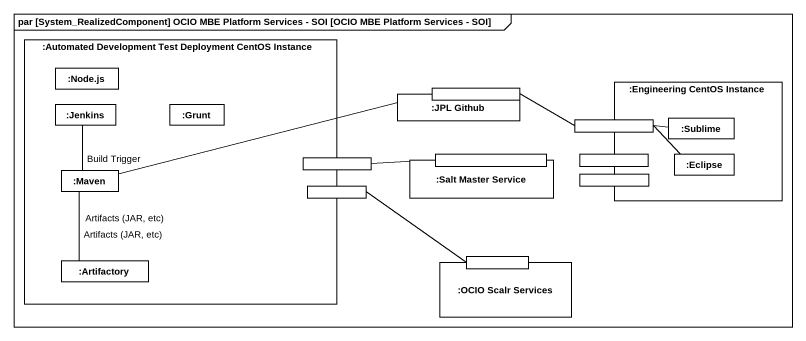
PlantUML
@startuml
mainframe par [System_RealizedComponent] OCIO MBE Platform Services - SOI [OCIO MBE Platform Services - SOI]
rectangle ":Automated Development Test Deployment CentOS Instance" as Automated_Development_Test {
  rectangle ":Node.js" as Node_js
  rectangle ":Jenkins" as Jenkins
  rectangle ":Grunt" as Grunt
  rectangle ":Maven" as Maven
  port " " as port3
  port " " as port4
  rectangle ":Artifactory" as Artifactory
}
rectangle ":JPL Github" as JPL_Github {
  port " " as port1
}
rectangle ":Engineering CentOS Instance" as Engineering_CentOS_Instance {
  port " " as port2
  rectangle ":Sublime" as Sublime
  port " " as port6
  port " " as port7
  rectangle ":Eclipse" as Eclipse
}
rectangle ":Salt Master Service" as Salt_Master_Service {
  port " " as port5
}
rectangle ":OCIO Scalr Services" as OCIO_Scalr_Services {
  port " " as port8
}
Jenkins -- Maven : Build Trigger
port1 -left- Maven
port2 -left- port1
Sublime -left- port2
Maven -- Artifactory : Artifacts (JAR, etc)\nArtifacts (JAR, etc)
port4 -right- port8
port5 -left- port3
Eclipse -left- port2
@enduml
